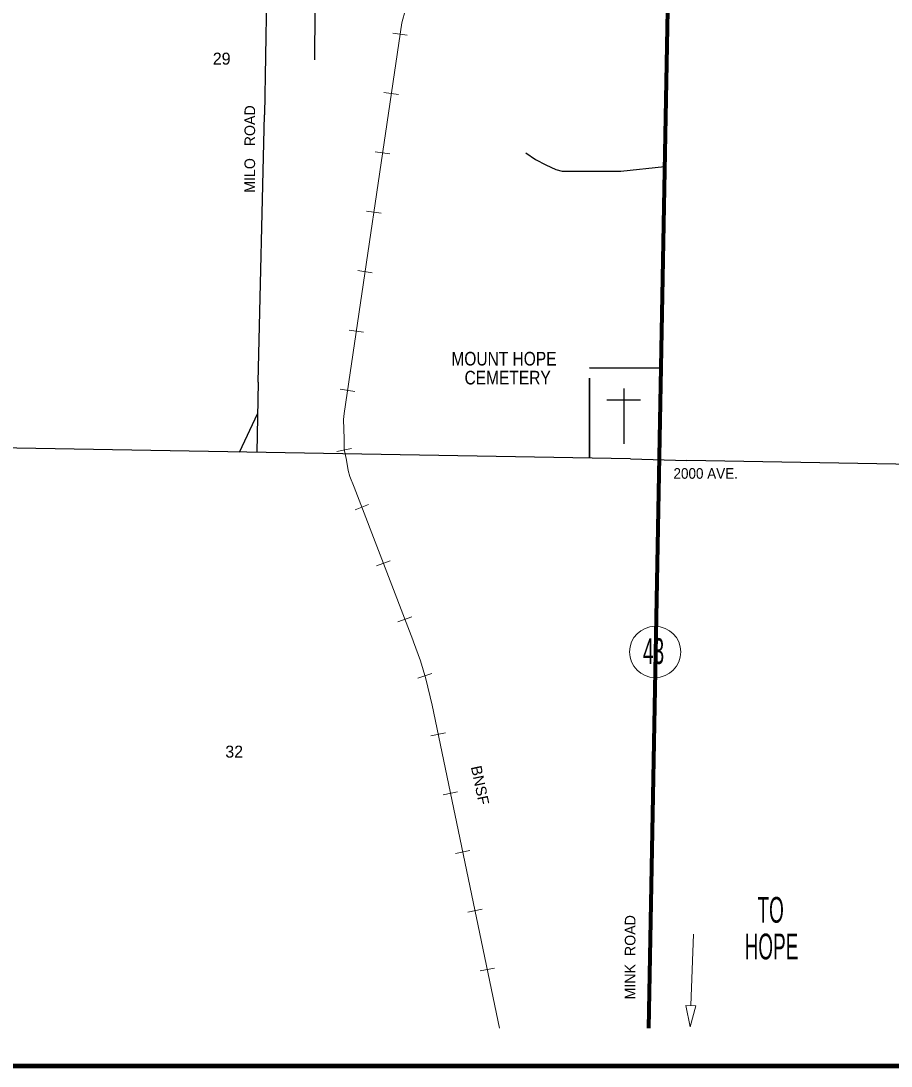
# Model space of a CAD drawing. Extents: x 149.11 to 153.06, y 38.56 to 42.5.
# Drawn here: x 150.749 to 151.836, y 38.62 to 39.926 of the extents above; entities that cross this region are included whole.
import ezdxf
from ezdxf.enums import TextEntityAlignment as Align

# ---------------------------------------------------------------- set-up
doc = ezdxf.new("R2010")
doc.units = 0
doc.header["$LTSCALE"] = 0.006
doc.linetypes.add('DOTTED', pattern=[1.5, 0.3, -1.2])
for name, color, linetype, lineweight in [('12', 7, 'Continuous', 80), ('14', 7, 'Continuous', 25), ('17', 7, 'Continuous', 13), ('19', 7, 'Continuous', 13), ('32', 7, 'Continuous', 13), ('35', 7, 'Continuous', 13), ('48', 7, 'Continuous', 106)]:
    doc.layers.add(name, color=color, linetype=linetype, lineweight=lineweight)
doc.layers.add('45', color=7, linetype='Continuous')
doc.layers.add('49', color=7, linetype='Continuous')

msp = doc.modelspace()

# ---------------------------------------------------------------- linework, layer by layer
at = {"layer": '12'}
msp.add_line((151.563636, 40.305871), (151.533333, 38.667803), dxfattribs=at)
at = {"layer": '14'}
for p, q in [((151.057955, 40.063258), (151.053409, 39.808902)), ((151.045644, 39.475), (151.053409, 39.808902)), ((151.045644, 39.475), (151.04375, 39.387311)), ((151.02197, 39.387689), (151.044886, 39.436174)), ((151.510795, 39.379167), (150.590152, 39.395265)), ((151.510795, 39.379167), (151.581061, 39.377083)), ((152.526705, 39.361364), (151.581061, 39.377083))]:
    msp.add_line(p, q, dxfattribs=at)
for points in [[(151.119508, 40.092803), (151.116856, 40.000568), (151.11572, 39.877652)], [(151.380114, 39.761742), (151.392045, 39.753409), (151.404924, 39.74678), (151.417235, 39.74072), (151.425189, 39.738826), (151.498674, 39.738826), (151.55322, 39.744318)]]:
    msp.add_lwpolyline(points, dxfattribs=at)
at = {"layer": '17'}
for p, q in [((151.213636, 39.911174), (151.231818, 39.908523)), ((151.202652, 39.837121), (151.220833, 39.83428)), ((151.191856, 39.762879), (151.209848, 39.760227)), ((151.180871, 39.688636), (151.199053, 39.685985)), ((151.169886, 39.614394), (151.188068, 39.611742)), ((151.159091, 39.540152), (151.177273, 39.5375)), ((151.148106, 39.466098), (151.166288, 39.463447)), ((151.143939, 39.388258), (151.161932, 39.392045)), ((151.166477, 39.315341), (151.183523, 39.32197)), ((151.193182, 39.245455), (151.210417, 39.251894)), ((151.220076, 39.175379), (151.237311, 39.181818)), ((151.245076, 39.105303), (151.2625, 39.110795)), ((151.347159, 38.667803), (151.262689, 39.071591)), ((151.261364, 39.032955), (151.279356, 39.036742)), ((151.276705, 38.95947), (151.294697, 38.963258)), ((151.292045, 38.886174), (151.310038, 38.889962)), ((151.307386, 38.812689), (151.325379, 38.816477)), ((151.322727, 38.739394), (151.34072, 38.742992))]:
    msp.add_line(p, q, dxfattribs=at)
for points in [[(151.224811, 39.923864), (151.229356, 39.94072), (151.233333, 39.954735), (151.236553, 39.964773), (151.34072, 40.215909), (151.379924, 40.306439)], [(151.347159, 38.667803), (151.262689, 39.071591), (151.255114, 39.104167), (151.248106, 39.126705), (151.239583, 39.150758), (151.238636, 39.15303), (151.165341, 39.343939), (151.160038, 39.357008), (151.157955, 39.364583), (151.155682, 39.377462), (151.152841, 39.391477), (151.152841, 39.404167), (151.152083, 39.428409), (151.15303, 39.435985), (151.224811, 39.923864), (151.229356, 39.94072)], [(151.152841, 39.391477), (151.152841, 39.404167), (151.152083, 39.428409), (151.15303, 39.435985), (151.224811, 39.923864)], [(151.165341, 39.343939), (151.160038, 39.357008), (151.157955, 39.364583), (151.155682, 39.377462), (151.152841, 39.391477)], [(151.262689, 39.071591), (151.255114, 39.104167), (151.248106, 39.126705), (151.239583, 39.150758), (151.238636, 39.15303), (151.165341, 39.343939)]]:
    msp.add_lwpolyline(points, dxfattribs=at)
at = {"layer": '19'}
msp.add_circle((151.541418, 39.137952), 0.031987, dxfattribs=at)
at = {"layer": '32', "linetype": 'DOTTED', "lineweight": 35}
for p in [(151.548485, 39.492614), (151.45947, 39.380114)]:
    msp.add_line(p, (151.45928, 39.492803), dxfattribs=at)
at = {"layer": '32', "lineweight": 25}
for p, q in [((151.502273, 39.467045), (151.502273, 39.397917)), ((151.48125, 39.452841), (151.523295, 39.452841))]:
    msp.add_line(p, q, dxfattribs=at)
at = {"layer": '35'}
msp.add_line((151.585985, 38.696212), (151.589205, 38.785227), dxfattribs=at)
msp.add_lwpolyline([(151.579924, 38.696212), (151.585038, 38.669697), (151.592235, 38.695833)], close=True, dxfattribs=at)
at = {"layer": '48'}
msp.add_lwpolyline([(149.111553, 38.620455), (149.111553, 42.50303), (152.994129, 42.50303), (152.994129, 38.620455)], close=True, dxfattribs=at)

# ---------------------------------------------------------------- texts
at = {"layer": '17', "width": 1.05}
msp.add_text('BNSF', height=0.01326, rotation=281.86, dxfattribs=at).set_placement((151.316277, 38.970018), align=Align.CENTER)
at = {"layer": '19', "width": 0.55}
msp.add_text('43', height=0.0322, dxfattribs=at).set_placement((151.539489, 39.122917), align=Align.CENTER)
at = {"layer": '32', "width": 0.85}
for s, p in [('MOUNT HOPE', (151.352557, 39.495833)), ('CEMETERY', (151.357197, 39.472159))]:
    msp.add_text(s, height=0.01705, dxfattribs=at).set_placement(p, align=Align.CENTER)
at = {"layer": '35', "width": 0.55}
for s, p in [('TO', (151.685795, 38.799621)), ('HOPE', (151.686837, 38.753788))]:
    msp.add_text(s, height=0.0322, dxfattribs=at).set_placement(p, align=Align.CENTER)
at = {"layer": '45'}
for s, p in [('29', (150.999905, 39.87178)), ('32', (151.01553, 39.005871))]:
    msp.add_text(s, height=0.01496, dxfattribs=at).set_placement(p, align=Align.CENTER)
at = {"layer": '49'}
for s, p in [('MILO   ROAD', (151.041667, 39.766288)), ('MINK  ROAD', (151.516856, 38.756439))]:
    msp.add_text(s, height=0.01326, rotation=90, dxfattribs=at).set_placement(p, align=Align.CENTER)
at = {"layer": '49', "width": 0.95}
msp.add_text('2000 AVE.', height=0.01326, dxfattribs=at).set_placement((151.60464, 39.354356), align=Align.CENTER)

doc.saveas('drawing.dxf')
